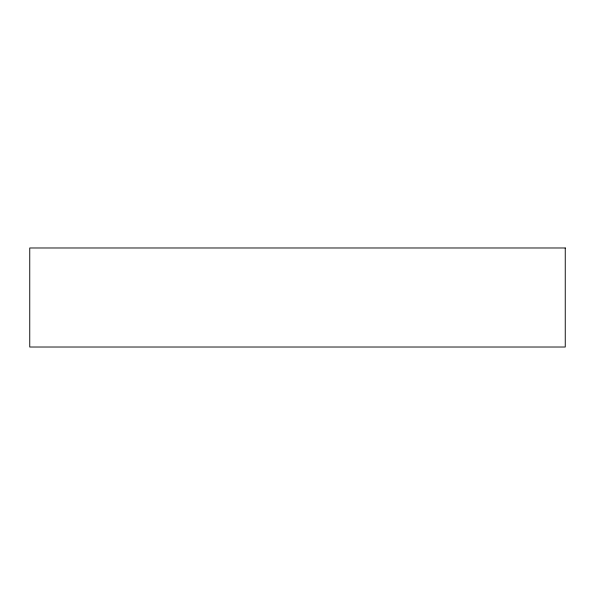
<?xml version="1.0" encoding="UTF-8"?>
<svg xmlns="http://www.w3.org/2000/svg" width="595" height="595" viewBox="0 0 595 595"><rect width="100%" height="100%" fill="white"/><g stroke="black" fill="none" stroke-linecap="round" stroke-linejoin="round"><path stroke-width="0.89" d="M565.25 247.981L29.75 247.981L29.75 347.019L565.25 347.019L565.25 247.981"/></g></svg>
